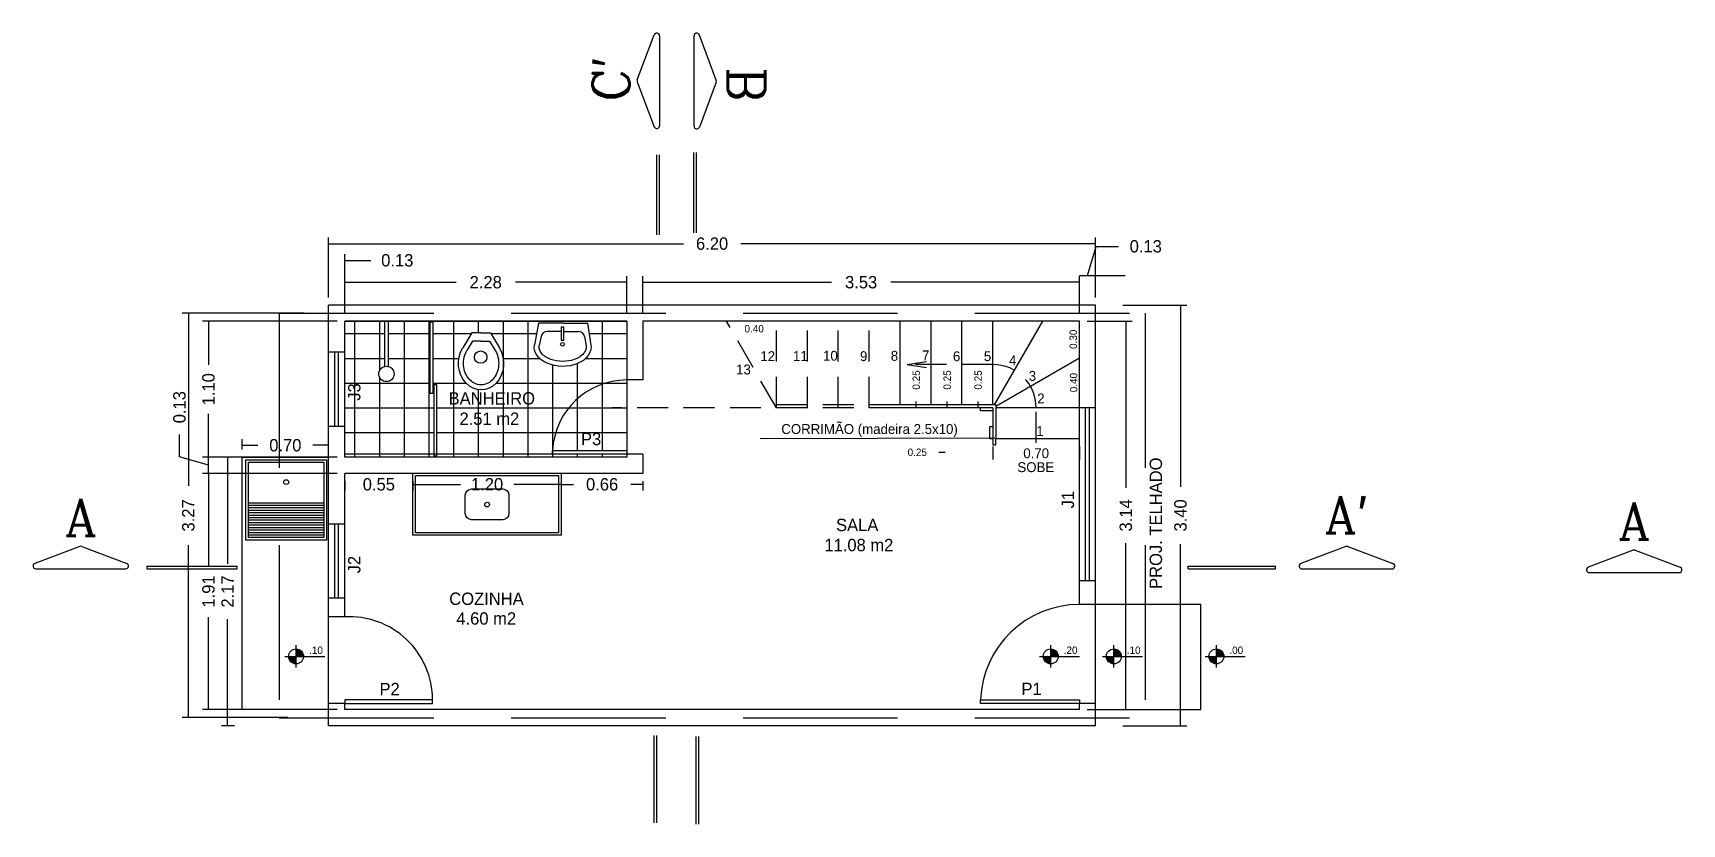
# Model space of a CAD drawing. Extents: x -74 to 202, y -59 to 73.
# Drawn here: x 3.75 to 17.08, y 11.32 to 17.71 of the extents above; entities that cross this region are included whole.
import ezdxf
from ezdxf.enums import TextEntityAlignment as Align

# ---------------------------------------------------------------- set-up
doc = ezdxf.new("R2010")
doc.units = 0
doc.linetypes.add('DASHED2', pattern=[0.375, 0.25, -0.125])
doc.layers.get('0').update_dxf_attribs({"linetype": 'CONTINUOUS'})
doc.layers.get('DEFPOINTS').update_dxf_attribs({"linetype": 'CONTINUOUS'})
for name, color, linetype in [('DIM', 244, 'CONTINUOUS'), ('EQUIPAMENTOS', 1, 'CONTINUOUS'), ('JANELA', 5, 'CONTINUOUS'), ('PAREDE', 7, 'CONTINUOUS'), ('PISO', 30, 'CONTINUOUS'), ('PORTA', 1, 'CONTINUOUS'), ('TELHADO', 20, 'CONTINUOUS'), ('TEXTO', 1, 'CONTINUOUS'), ('TEXTO2', 244, 'CONTINUOUS'), ('VISTAL', 30, 'CONTINUOUS'), ('VISTAP', 244, 'CONTINUOUS')]:
    doc.layers.add(name, color=color, linetype=linetype)
doc.styles.add('ROMANC', font='ROMANC.SHX', dxfattribs={"width": 0.8, "height": 0.04})
doc.dimstyles.get("Standard").update_dxf_attribs({"dimscale": 0, "dimtxt": 0.1, "dimasz": 0.12, "dimexe": 0.05, "dimexo": 0.0625, "dimgap": 0.09, "dimtad": 0, "dimzin": 0, "dimtxsty": 'STANDARD', "dimblk1": 'NONE', "dimblk2": 'NONE', "dimsah": 1, "dimcen": 0.09, "dimclrd": 244, "dimclre": 244, "dimclrt": 244, "dimazin": 3, "dimtfac": 1, "dimtdec": 4, "dimtofl": 0, "dimtmove": 0, "dimatfit": 3, "dimtolj": 1, "dimtzin": 0})

# ---------------------------------------------------------------- blocks, each defined once
blk = doc.blocks.new('*D0')
at = {"color": 244, "linetype": 'BYBLOCK'}
for p, q in [((6.141, 15.575), (6.141, 16.06)), ((6.141, 16.01), (9.009, 16.01)), ((12.341, 16.01), (9.473, 16.01)), ((12.341, 15.575), (12.341, 16.06))]:
    blk.add_line(p, q, dxfattribs=at)
at = {"layer": 'DEFPOINTS', "color": 0, "linetype": 'BYBLOCK'}
for p in [(12.341, 16.01), (6.141, 15.513), (12.341, 15.513)]:
    blk.add_point(p, dxfattribs=at)
at = {"color": 244, "linetype": 'BYBLOCK', "insert": (9.241, 16.01), "char_height": 0.1, "attachment_point": 5}
blk.add_mtext('\\A1;6.20', dxfattribs=at)
blk = doc.blocks.new('_NONE')
blk = doc.blocks.new('*D5')
at = {"color": 244, "linetype": 'BYBLOCK'}
for p, q in [((5.942, 15.448), (4.957, 15.448)), ((5.007, 15.448), (5.007, 14.053)), ((5.007, 12.178), (5.007, 13.573)), ((5.812, 12.178), (4.957, 12.178))]:
    blk.add_line(p, q, dxfattribs=at)
at = {"layer": 'DEFPOINTS', "color": 0, "linetype": 'BYBLOCK'}
for p in [(5.007, 15.448), (6.004, 15.448), (5.874, 12.178)]:
    blk.add_point(p, dxfattribs=at)
at = {"color": 244, "linetype": 'BYBLOCK', "insert": (5.007, 13.813), "char_height": 0.1, "attachment_point": 5, "rotation": 90}
blk.add_mtext('\\A1;3.27', dxfattribs=at)
blk = doc.blocks.new('*D1')
at = {"color": 244, "linetype": 'BYBLOCK'}
for p, q in [((6.141, 15.575), (6.141, 15.925)), ((6.141, 15.875), (6.141, 15.875)), ((6.271, 15.445), (6.271, 15.925)), ((6.271, 15.875), (6.481, 15.875))]:
    blk.add_line(p, q, dxfattribs=at)
at = {"layer": 'DEFPOINTS', "color": 0, "linetype": 'BYBLOCK'}
for p in [(6.271, 15.875), (6.141, 15.513), (6.271, 15.383)]:
    blk.add_point(p, dxfattribs=at)
at = {"color": 244, "linetype": 'BYBLOCK', "insert": (6.696, 15.875), "char_height": 0.1, "attachment_point": 5}
blk.add_mtext('\\A1;0.13', dxfattribs=at)
blk = doc.blocks.new('*D4')
at = {"color": 244, "linetype": 'BYBLOCK'}
for p, q in [((12.274, 15.383), (12.636, 15.383)), ((12.586, 15.383), (12.586, 14.036)), ((12.586, 12.243), (12.586, 13.59)), ((12.274, 12.243), (12.636, 12.243))]:
    blk.add_line(p, q, dxfattribs=at)
at = {"layer": 'DEFPOINTS', "color": 0, "linetype": 'BYBLOCK'}
for p in [(12.211, 15.383), (12.211, 12.243), (12.586, 12.243)]:
    blk.add_point(p, dxfattribs=at)
at = {"color": 244, "linetype": 'BYBLOCK', "insert": (12.586, 13.813), "char_height": 0.1, "attachment_point": 5, "rotation": 90}
blk.add_mtext('\\A1;3.14', dxfattribs=at)
blk = doc.blocks.new('*D3')
at = {"color": 244, "linetype": 'BYBLOCK'}
for p, q in [((12.562, 15.513), (13.078, 15.513)), ((13.028, 15.513), (13.028, 14.045)), ((13.028, 12.113), (13.028, 13.581)), ((12.562, 12.113), (13.078, 12.113))]:
    blk.add_line(p, q, dxfattribs=at)
at = {"layer": 'DEFPOINTS', "color": 0, "linetype": 'BYBLOCK'}
for p in [(12.5, 15.513), (12.5, 12.113), (13.028, 12.113)]:
    blk.add_point(p, dxfattribs=at)
at = {"color": 244, "linetype": 'BYBLOCK', "insert": (13.028, 13.813), "char_height": 0.1, "attachment_point": 5, "rotation": 90}
blk.add_mtext('\\A1;3.40', dxfattribs=at)
blk = doc.blocks.new('*D2')
at = {"color": 244, "linetype": 'BYBLOCK'}
for p, q in [((12.276, 15.753), (12.347, 15.988)), ((12.347, 15.988), (12.527, 15.988)), ((12.211, 15.753), (12.211, 15.753)), ((12.211, 15.753), (12.341, 15.753)), ((12.341, 15.575), (12.341, 15.803)), ((12.341, 15.753), (12.581, 15.753))]:
    blk.add_line(p, q, dxfattribs=at)
at = {"layer": 'DEFPOINTS', "color": 0, "linetype": 'BYBLOCK'}
for p in [(12.341, 15.753), (12.341, 15.513), (12.211, 15.383)]:
    blk.add_point(p, dxfattribs=at)
at = {"color": 244, "linetype": 'BYBLOCK', "insert": (12.617, 15.988), "char_height": 0.1, "attachment_point": 4}
blk.add_mtext('\\A1;0.13', dxfattribs=at)
blk = doc.blocks.new('*D42')
at = {"color": 244, "linetype": 'BYBLOCK'}
for p, q in [((6.271, 15.445), (6.271, 15.748)), ((8.551, 15.445), (8.551, 15.748)), ((6.271, 15.698), (7.171, 15.698)), ((8.551, 15.698), (7.651, 15.698))]:
    blk.add_line(p, q, dxfattribs=at)
at = {"layer": 'DEFPOINTS', "color": 0, "linetype": 'BYBLOCK'}
for p in [(8.551, 15.698), (6.271, 15.383), (8.551, 15.383)]:
    blk.add_point(p, dxfattribs=at)
at = {"color": 244, "linetype": 'BYBLOCK', "insert": (7.411, 15.698), "char_height": 0.1, "attachment_point": 5}
blk.add_mtext('\\A1;2.28', dxfattribs=at)
blk = doc.blocks.new('*D43')
at = {"color": 244, "linetype": 'BYBLOCK'}
for p, q in [((8.681, 15.445), (8.681, 15.748)), ((12.211, 15.445), (12.211, 15.748)), ((8.681, 15.698), (10.206, 15.698)), ((12.211, 15.698), (10.686, 15.698))]:
    blk.add_line(p, q, dxfattribs=at)
at = {"layer": 'DEFPOINTS', "color": 0, "linetype": 'BYBLOCK'}
for p in [(12.211, 15.698), (8.681, 15.383), (12.211, 15.383)]:
    blk.add_point(p, dxfattribs=at)
at = {"color": 244, "linetype": 'BYBLOCK', "insert": (10.446, 15.698), "char_height": 0.1, "attachment_point": 5}
blk.add_mtext('\\A1;3.53', dxfattribs=at)
blk = doc.blocks.new('*D71')
at = {"color": 244, "linetype": 'BYBLOCK'}
for p, q in [((5.441, 14.345), (5.441, 14.43)), ((6.141, 14.345), (6.141, 14.43)), ((5.441, 14.38), (5.568, 14.38)), ((6.141, 14.38), (6.014, 14.38))]:
    blk.add_line(p, q, dxfattribs=at)
at = {"layer": 'DEFPOINTS', "color": 0, "linetype": 'BYBLOCK'}
for p in [(5.441, 14.283), (6.141, 14.38), (6.141, 14.283)]:
    blk.add_point(p, dxfattribs=at)
at = {"color": 244, "linetype": 'BYBLOCK', "insert": (5.791, 14.38), "char_height": 0.1, "attachment_point": 5}
blk.add_mtext('\\A1;0.70', dxfattribs=at)
blk = doc.blocks.new('*D72')
at = {"color": 244, "linetype": 'BYBLOCK'}
for p, q in [((5.379, 14.283), (5.274, 14.283)), ((5.324, 14.283), (5.324, 13.421)), ((5.324, 12.113), (5.324, 12.975)), ((5.379, 12.113), (5.274, 12.113))]:
    blk.add_line(p, q, dxfattribs=at)
at = {"layer": 'DEFPOINTS', "color": 0, "linetype": 'BYBLOCK'}
for p in [(5.324, 14.283), (5.441, 14.283), (5.441, 12.113)]:
    blk.add_point(p, dxfattribs=at)
at = {"color": 244, "linetype": 'BYBLOCK', "insert": (5.324, 13.198), "char_height": 0.1, "attachment_point": 5, "rotation": 90}
blk.add_mtext('\\A1;2.17', dxfattribs=at)
blk = doc.blocks.new('*D100')
at = {"color": 244, "linetype": 'BYBLOCK'}
blk.add_line((11.142, 14.683), (11.142, 14.733), dxfattribs=at)
at = {"layer": 'DEFPOINTS', "color": 0, "linetype": 'BYBLOCK'}
for p in [(11.142, 14.683), (11.261, 14.683), (11.261, 14.433)]:
    blk.add_point(p, dxfattribs=at)
at = {"color": 244, "linetype": 'BYBLOCK', "insert": (11.142, 14.908), "char_height": 0.06, "attachment_point": 5, "rotation": 90}
blk.add_mtext('\\A1;0.25', dxfattribs=at)
blk = doc.blocks.new('*D101')
at = {"color": 244, "linetype": 'BYBLOCK'}
blk.add_line((11.125, 14.323), (11.075, 14.323), dxfattribs=at)
at = {"layer": 'DEFPOINTS', "color": 0, "linetype": 'BYBLOCK'}
for p in [(11.125, 14.442), (11.375, 14.442), (11.125, 14.323)]:
    blk.add_point(p, dxfattribs=at)
at = {"color": 244, "linetype": 'BYBLOCK', "insert": (10.9, 14.323), "char_height": 0.06, "attachment_point": 5}
blk.add_mtext('\\A1;0.25', dxfattribs=at)
blk = doc.blocks.new('*D102')
at = {"color": 244, "linetype": 'BYBLOCK'}
blk.add_line((10.892, 14.683), (10.892, 14.733), dxfattribs=at)
at = {"layer": 'DEFPOINTS', "color": 0, "linetype": 'BYBLOCK'}
for p in [(10.892, 14.683), (11.011, 14.683), (11.011, 14.433)]:
    blk.add_point(p, dxfattribs=at)
at = {"color": 244, "linetype": 'BYBLOCK', "insert": (10.892, 14.908), "char_height": 0.06, "attachment_point": 5, "rotation": 90}
blk.add_mtext('\\A1;0.25', dxfattribs=at)
blk = doc.blocks.new('*D161')
at = {"color": 244, "linetype": 'BYBLOCK'}
for p, q in [((6.271, 14.09), (6.271, 14.014)), ((6.271, 14.064), (6.271, 14.064)), ((6.822, 14.09), (6.822, 14.014)), ((6.822, 14.064), (7.062, 14.064))]:
    blk.add_line(p, q, dxfattribs=at)
at = {"layer": 'DEFPOINTS', "color": 0, "linetype": 'BYBLOCK'}
for p in [(6.271, 14.153), (6.822, 14.153), (6.822, 14.064)]:
    blk.add_point(p, dxfattribs=at)
at = {"color": 244, "linetype": 'BYBLOCK', "insert": (6.547, 14.064), "char_height": 0.1, "attachment_point": 5}
blk.add_mtext('\\A1;0.55', dxfattribs=at)
blk = doc.blocks.new('*D162')
at = {"color": 244, "linetype": 'BYBLOCK'}
for p, q in [((6.822, 14.064), (7.207, 14.064)), ((8.022, 14.064), (7.637, 14.064)), ((8.022, 14.09), (8.022, 14.014))]:
    blk.add_line(p, q, dxfattribs=at)
at = {"layer": 'DEFPOINTS', "color": 0, "linetype": 'BYBLOCK'}
for p in [(6.822, 14.153), (8.022, 14.153), (8.022, 14.064)]:
    blk.add_point(p, dxfattribs=at)
at = {"color": 244, "linetype": 'BYBLOCK', "insert": (7.422, 14.064), "char_height": 0.1, "attachment_point": 5}
blk.add_mtext('\\A1;1.20', dxfattribs=at)
blk = doc.blocks.new('*D163')
at = {"color": 244, "linetype": 'BYBLOCK'}
for p, q in [((8.022, 14.064), (8.12, 14.064)), ((8.681, 14.064), (8.583, 14.064)), ((8.681, 14.09), (8.681, 14.014))]:
    blk.add_line(p, q, dxfattribs=at)
at = {"layer": 'DEFPOINTS', "color": 0, "linetype": 'BYBLOCK'}
for p in [(8.022, 14.153), (8.681, 14.153), (8.681, 14.064)]:
    blk.add_point(p, dxfattribs=at)
at = {"color": 244, "linetype": 'BYBLOCK', "insert": (8.352, 14.064), "char_height": 0.1, "attachment_point": 5}
blk.add_mtext('\\A1;0.66', dxfattribs=at)
blk = doc.blocks.new('*D185')
at = {"color": 244, "linetype": 'BYBLOCK'}
for p, q in [((11.511, 14.37), (11.511, 14.265)), ((12.211, 14.37), (12.211, 14.265))]:
    blk.add_line(p, q, dxfattribs=at)
at = {"layer": 'DEFPOINTS', "color": 0, "linetype": 'BYBLOCK'}
for p in [(11.511, 14.433), (12.211, 14.433), (12.211, 14.315)]:
    blk.add_point(p, dxfattribs=at)
at = {"color": 244, "linetype": 'BYBLOCK', "insert": (11.861, 14.315), "char_height": 0.08, "attachment_point": 5}
blk.add_mtext('\\A1;0.70', dxfattribs=at)
blk = doc.blocks.new('*D186')
at = {"color": 244, "linetype": 'BYBLOCK'}
blk.add_line((11.392, 14.683), (11.392, 14.733), dxfattribs=at)
at = {"layer": 'DEFPOINTS', "color": 0, "linetype": 'BYBLOCK'}
for p in [(11.392, 14.683), (11.511, 14.683), (11.511, 14.433)]:
    blk.add_point(p, dxfattribs=at)
at = {"color": 244, "linetype": 'BYBLOCK', "insert": (11.392, 14.908), "char_height": 0.06, "attachment_point": 5, "rotation": 90}
blk.add_mtext('\\A1;0.25', dxfattribs=at)
blk = doc.blocks.new('*X189')
at = {"color": 0, "linetype": 'CONTINUOUS'}
for p, q in [((7.713, 11.125), (7.72, 11.132)), ((7.713, 11.127), (7.718, 11.132)), ((7.713, 11.128), (7.716, 11.132)), ((7.713, 11.13), (7.715, 11.132)), ((7.714, 11.119), (7.727, 11.132)), ((7.714, 11.121), (7.725, 11.132)), ((7.714, 11.122), (7.723, 11.132)), ((7.714, 11.124), (7.722, 11.132)), ((7.715, 11.115), (7.732, 11.132)), ((7.715, 11.116), (7.73, 11.132)), ((7.715, 11.118), (7.729, 11.132)), ((7.716, 11.112), (7.736, 11.132)), ((7.716, 11.114), (7.734, 11.132)), ((7.717, 11.11), (7.739, 11.132)), ((7.717, 11.111), (7.738, 11.132)), ((7.718, 11.107), (7.743, 11.132)), ((7.718, 11.108), (7.741, 11.132)), ((7.719, 11.105), (7.746, 11.132)), ((7.719, 11.106), (7.745, 11.132)), ((7.72, 11.104), (7.748, 11.132)), ((7.721, 11.101), (7.752, 11.132)), ((7.721, 11.102), (7.75, 11.132)), ((7.722, 11.1), (7.753, 11.132)), ((7.723, 11.098), (7.757, 11.132)), ((7.723, 11.099), (7.755, 11.132)), ((7.724, 11.097), (7.759, 11.132)), ((7.725, 11.096), (7.761, 11.132)), ((7.726, 11.094), (7.764, 11.132)), ((7.726, 11.095), (7.762, 11.132)), ((7.727, 11.093), (7.766, 11.132)), ((7.728, 11.092), (7.768, 11.132)), ((7.729, 11.091), (7.769, 11.132)), ((7.73, 11.09), (7.771, 11.132)), ((7.731, 11.089), (7.773, 11.132)), ((7.731, 11.088), (7.773, 11.13)), ((7.732, 11.088), (7.773, 11.128)), ((7.733, 11.087), (7.773, 11.127)), ((7.734, 11.086), (7.773, 11.125)), ((7.735, 11.085), (7.773, 11.123)), ((7.736, 11.084), (7.773, 11.121)), ((7.737, 11.084), (7.773, 11.12)), ((7.738, 11.083), (7.773, 11.118)), ((7.739, 11.082), (7.773, 11.116)), ((7.74, 11.081), (7.773, 11.114)), ((7.741, 11.081), (7.773, 11.113)), ((7.742, 11.08), (7.773, 11.111)), ((7.744, 11.079), (7.773, 11.109)), ((7.745, 11.079), (7.773, 11.107)), ((7.746, 11.078), (7.773, 11.106)), ((7.747, 11.077), (7.773, 11.104)), ((7.748, 11.077), (7.773, 11.102)), ((7.749, 11.076), (7.773, 11.1)), ((7.751, 11.076), (7.773, 11.098)), ((7.752, 11.075), (7.773, 11.097)), ((7.753, 11.075), (7.773, 11.095)), ((7.755, 11.074), (7.773, 11.093)), ((7.756, 11.074), (7.773, 11.091)), ((7.757, 11.074), (7.773, 11.09)), ((7.759, 11.073), (7.773, 11.088)), ((7.76, 11.073), (7.773, 11.086)), ((7.762, 11.073), (7.773, 11.084)), ((7.763, 11.072), (7.773, 11.083)), ((7.765, 11.072), (7.773, 11.081)), ((7.766, 11.072), (7.773, 11.079)), ((7.768, 11.072), (7.773, 11.077)), ((7.769, 11.072), (7.773, 11.075)), ((7.771, 11.072), (7.773, 11.074)), ((7.773, 11.185), (7.78, 11.192)), ((7.773, 11.187), (7.778, 11.192)), ((7.773, 11.189), (7.776, 11.192)), ((7.773, 11.19), (7.775, 11.192)), ((7.773, 11.178), (7.786, 11.191)), ((7.773, 11.18), (7.784, 11.191)), ((7.773, 11.182), (7.783, 11.191)), ((7.773, 11.183), (7.781, 11.191)), ((7.773, 11.174), (7.789, 11.19)), ((7.773, 11.176), (7.787, 11.19)), ((7.773, 11.169), (7.793, 11.189)), ((7.773, 11.171), (7.791, 11.189)), ((7.773, 11.173), (7.79, 11.189)), ((7.773, 11.166), (7.795, 11.188)), ((7.773, 11.167), (7.794, 11.188)), ((7.773, 11.162), (7.798, 11.187)), ((7.773, 11.164), (7.797, 11.187)), ((7.773, 11.16), (7.799, 11.186)), ((7.773, 11.157), (7.801, 11.185)), ((7.773, 11.159), (7.8, 11.185)), ((7.773, 11.153), (7.804, 11.184)), ((7.773, 11.155), (7.803, 11.184)), ((7.773, 11.151), (7.805, 11.183)), ((7.773, 11.148), (7.807, 11.182)), ((7.773, 11.15), (7.806, 11.182)), ((7.773, 11.146), (7.808, 11.181)), ((7.773, 11.144), (7.809, 11.18)), ((7.773, 11.141), (7.811, 11.179)), ((7.773, 11.143), (7.81, 11.179)), ((7.773, 11.139), (7.812, 11.178)), ((7.773, 11.137), (7.813, 11.177)), ((7.773, 11.136), (7.814, 11.176)), ((7.773, 11.134), (7.815, 11.175)), ((7.773, 11.132), (7.816, 11.174)), ((7.773, 11.071), (7.773, 11.072)), ((7.775, 11.132), (7.817, 11.174)), ((7.776, 11.132), (7.817, 11.173)), ((7.778, 11.132), (7.818, 11.172)), ((7.78, 11.132), (7.819, 11.171)), ((7.782, 11.132), (7.82, 11.17)), ((7.784, 11.132), (7.821, 11.169)), ((7.785, 11.132), (7.821, 11.168)), ((7.787, 11.132), (7.822, 11.167)), ((7.789, 11.132), (7.823, 11.166)), ((7.791, 11.132), (7.824, 11.165)), ((7.792, 11.132), (7.824, 11.164)), ((7.794, 11.132), (7.825, 11.163)), ((7.796, 11.132), (7.826, 11.161)), ((7.798, 11.132), (7.826, 11.16)), ((7.799, 11.132), (7.827, 11.159)), ((7.801, 11.132), (7.827, 11.158)), ((7.803, 11.132), (7.828, 11.157)), ((7.805, 11.132), (7.829, 11.155)), ((7.806, 11.132), (7.829, 11.154)), ((7.808, 11.132), (7.83, 11.153)), ((7.81, 11.132), (7.83, 11.152)), ((7.812, 11.132), (7.83, 11.15)), ((7.814, 11.132), (7.831, 11.149)), ((7.815, 11.132), (7.831, 11.148)), ((7.817, 11.132), (7.832, 11.146)), ((7.819, 11.132), (7.832, 11.145)), ((7.821, 11.132), (7.832, 11.143)), ((7.822, 11.132), (7.833, 11.142)), ((7.824, 11.132), (7.833, 11.14)), ((7.826, 11.132), (7.833, 11.139)), ((7.828, 11.132), (7.833, 11.137)), ((7.829, 11.132), (7.833, 11.136)), ((7.831, 11.132), (7.833, 11.134)), ((7.833, 11.132), (7.833, 11.132))]:
    blk.add_line(p, q, dxfattribs=at)
blk = doc.blocks.new('*D193')
at = {"layer": 'DEFPOINTS', "color": 0, "linetype": 'BYBLOCK'}
for p in [(12.173, 15.381), (12.213, 15.381), (12.213, 15.085)]:
    blk.add_point(p, dxfattribs=at)
at = {"color": 244, "linetype": 'BYBLOCK', "insert": (12.161, 15.237), "char_height": 0.06, "attachment_point": 5, "rotation": 90}
blk.add_mtext('\\A1;0.30', dxfattribs=at)
blk = doc.blocks.new('*D191')
at = {"layer": 'DEFPOINTS', "color": 0, "linetype": 'BYBLOCK'}
for p in [(9.379, 15.107), (9.783, 15.107), (9.783, 15.107)]:
    blk.add_point(p, dxfattribs=at)
at = {"color": 244, "linetype": 'BYBLOCK', "insert": (9.581, 15.322), "char_height": 0.06, "attachment_point": 5}
blk.add_mtext('\\A1;0.40', dxfattribs=at)
blk = doc.blocks.new('*D192')
at = {"layer": 'DEFPOINTS', "color": 0, "linetype": 'BYBLOCK'}
for p in [(12.164, 15.089), (12.209, 15.089), (12.209, 14.685)]:
    blk.add_point(p, dxfattribs=at)
at = {"color": 244, "linetype": 'BYBLOCK', "insert": (12.164, 14.887), "char_height": 0.06, "attachment_point": 5, "rotation": 90}
blk.add_mtext('\\A1;0.40', dxfattribs=at)
blk = doc.blocks.new('*D194')
at = {"color": 244, "linetype": 'BYBLOCK'}
for p, q in [((6.209, 14.153), (5.12, 14.153)), ((5.17, 14.153), (5.17, 13.405)), ((5.17, 12.243), (5.17, 12.991)), ((6.209, 12.243), (5.12, 12.243))]:
    blk.add_line(p, q, dxfattribs=at)
at = {"layer": 'DEFPOINTS', "color": 0, "linetype": 'BYBLOCK'}
for p in [(5.17, 14.153), (6.271, 14.153), (6.271, 12.243)]:
    blk.add_point(p, dxfattribs=at)
at = {"color": 244, "linetype": 'BYBLOCK', "insert": (5.17, 13.198), "char_height": 0.1, "attachment_point": 5, "rotation": 90}
blk.add_mtext('\\A1;1.91', dxfattribs=at)
blk = doc.blocks.new('*D195')
at = {"color": 244, "linetype": 'BYBLOCK'}
for p, q in [((4.935, 14.288), (4.935, 14.468)), ((5.17, 14.283), (5.17, 14.523)), ((5.17, 14.218), (4.935, 14.288)), ((6.209, 14.283), (5.12, 14.283)), ((5.17, 14.153), (5.17, 14.283)), ((5.17, 14.153), (5.17, 14.153))]:
    blk.add_line(p, q, dxfattribs=at)
at = {"layer": 'DEFPOINTS', "color": 0, "linetype": 'BYBLOCK'}
for p in [(5.17, 14.283), (6.271, 14.283), (6.271, 14.153)]:
    blk.add_point(p, dxfattribs=at)
at = {"color": 244, "linetype": 'BYBLOCK', "insert": (4.935, 14.558), "char_height": 0.1, "attachment_point": 4, "rotation": 90}
blk.add_mtext('\\A1;0.13', dxfattribs=at)
blk = doc.blocks.new('*D196')
at = {"color": 244, "linetype": 'BYBLOCK'}
for p, q in [((6.209, 15.383), (5.12, 15.383)), ((5.17, 15.383), (5.17, 15.031)), ((5.17, 14.283), (5.17, 14.635))]:
    blk.add_line(p, q, dxfattribs=at)
at = {"layer": 'DEFPOINTS', "color": 0, "linetype": 'BYBLOCK'}
for p in [(5.17, 15.383), (6.271, 15.383), (6.271, 14.283)]:
    blk.add_point(p, dxfattribs=at)
at = {"color": 244, "linetype": 'BYBLOCK', "insert": (5.17, 14.833), "char_height": 0.1, "attachment_point": 5, "rotation": 90}
blk.add_mtext('\\A1;1.10', dxfattribs=at)

msp = doc.modelspace()

# ---------------------------------------------------------------- linework, layer by layer
at = {"layer": 'DIM', "linetype": 'CONTINUOUS'}
msp.add_line((6.27103, 15.38286), (8.55103, 15.38286), dxfattribs=at)
at = {"layer": 'EQUIPAMENTOS', "linetype": 'CONTINUOUS'}
for p, q in [((6.59287, 15.38197), (6.59287, 15.01425)), ((6.62287, 15.38197), (6.62287, 15.01425)), ((5.49277, 14.24339), (6.10277, 14.24339)), ((5.49277, 13.63339), (5.49277, 14.24339)), ((6.10277, 14.24339), (6.10277, 13.63339)), ((6.10277, 13.91339), (5.49277, 13.91339)), ((6.10277, 13.89339), (5.49277, 13.89339)), ((6.10277, 13.87339), (5.49277, 13.87339)), ((6.10277, 13.85339), (5.49277, 13.85339)), ((6.10277, 13.83339), (5.49277, 13.83339)), ((6.10277, 13.81339), (5.49277, 13.81339)), ((6.10277, 13.79339), (5.49277, 13.79339)), ((6.10277, 13.77339), (5.49277, 13.77339)), ((6.10277, 13.75339), (5.49277, 13.75339)), ((6.10277, 13.73339), (5.49277, 13.73339)), ((6.10277, 13.71339), (5.49277, 13.71339)), ((6.10277, 13.69339), (5.49277, 13.69339)), ((6.10277, 13.67339), (5.49277, 13.67339)), ((6.10277, 13.65339), (5.49277, 13.65339)), ((6.10277, 13.63339), (5.49277, 13.63339))]:
    msp.add_line(p, q, dxfattribs=at)
at = {"layer": 'EQUIPAMENTOS', "color": 1, "linetype": 'CONTINUOUS'}
for p, q in [((7.83847, 15.36815), (7.80477, 15.19311)), ((8.03597, 15.36815), (7.83847, 15.36815)), ((8.03597, 15.36815), (8.23347, 15.36815)), ((8.23347, 15.36815), (8.26157, 15.1895)), ((7.85841, 15.26015), (7.84404, 15.18555)), ((8.02029, 15.3007), (7.90751, 15.3007)), ((8.04123, 15.3007), (8.16084, 15.3007)), ((8.21023, 15.25847), (8.22206, 15.18329)), ((6.82228, 13.65286), (6.82228, 14.15286)), ((6.84228, 13.67286), (6.84228, 14.13286)), ((8.00228, 14.13286), (6.84228, 14.13286)), ((8.00228, 13.67286), (8.00228, 14.13286)), ((8.02228, 13.65286), (8.02228, 14.15286)), ((8.02228, 13.65286), (6.82228, 13.65286)), ((8.00228, 13.67286), (6.84228, 13.67286))]:
    msp.add_line(p, q, dxfattribs=at)
at = {"layer": 'EQUIPAMENTOS', "color": 1, "linetype": 'CONTINUOUS', "ltscale": 0.3}
for p, q in [((7.29758, 15.28805), (7.22489, 15.16771)), ((7.30471, 15.22249), (7.25913, 15.14703)), ((7.37358, 15.28805), (7.29758, 15.28805)), ((7.37188, 15.22249), (7.30471, 15.22249)), ((7.37188, 15.22249), (7.44245, 15.22249)), ((7.37358, 15.28805), (7.44958, 15.28805)), ((7.44245, 15.22249), (7.48804, 15.14703)), ((7.44958, 15.28805), (7.52228, 15.16771))]:
    msp.add_line(p, q, dxfattribs=at)
at = {"layer": 'EQUIPAMENTOS', "color": 5, "linetype": 'CONTINUOUS'}
for p, q in [((11.53603, 14.70786), (10.76103, 14.70786)), ((11.51103, 14.68286), (10.76103, 14.68286)), ((11.41103, 14.65786), (11.41103, 14.68286)), ((11.51103, 14.68286), (11.51103, 14.43286)), ((11.53603, 14.70786), (11.53603, 14.43286)), ((11.51103, 14.65786), (11.41103, 14.65786)), ((11.48603, 14.43286), (11.48603, 14.53286)), ((11.48603, 14.53286), (11.51103, 14.53286)), ((11.51103, 14.43286), (11.48603, 14.43286)), ((11.51103, 14.43286), (11.51103, 14.38286)), ((11.53603, 14.38286), (11.53603, 14.43286)), ((11.51103, 14.38286), (11.53603, 14.38286))]:
    msp.add_line(p, q, dxfattribs=at)
at = {"layer": 'EQUIPAMENTOS', "linetype": 'CONTINUOUS'}
for points in [[(6.96016, 15.3747), (6.96016, 14.8027), (6.98516, 14.8027), (6.98516, 15.3747)], [(8.02029, 15.33403), (8.02029, 15.23075), (8.04123, 15.23075), (8.04123, 15.33403)], [(6.99093, 14.86767), (6.99093, 14.29567), (7.01593, 14.29567), (7.01593, 14.86767)], [(5.47277, 13.61339), (5.47277, 14.26339), (6.12277, 14.26339), (6.12277, 13.61339)]]:
    msp.add_lwpolyline(points, close=True, dxfattribs=at)
at = {"layer": 'EQUIPAMENTOS', "color": 1, "linetype": 'CONTINUOUS'}
msp.add_lwpolyline([(7.5486, 13.77825), (7.29597, 13.77825, -0.41421356), (7.24597, 13.82825), (7.24597, 13.97747, -0.41421356), (7.29597, 14.02747), (7.5486, 14.02747, -0.41421356), (7.5986, 13.97747), (7.5986, 13.82825, -0.41421356)], format="xyb", close=True, dxfattribs=at)
at = {"layer": 'EQUIPAMENTOS', "linetype": 'CONTINUOUS'}
for centre, radius in [((8.03076, 15.19677), 0.01491), ((7.37022, 15.09286), 0.05), ((6.60808, 14.95662), 0.06192), ((5.79777, 14.08212), 0.01926), ((7.42242, 13.90106), 0.01926)]:
    msp.add_circle(centre, radius, dxfattribs=at)
at = {"layer": 'EQUIPAMENTOS', "color": 1, "linetype": 'CONTINUOUS'}
for centre, start, end in [((7.90751, 15.2507), 90, 169.099726), ((8.16084, 15.2507), 8.938415, 90)]:
    msp.add_arc(centre, 0.05, start, end, dxfattribs=at)
at = {"layer": 'EQUIPAMENTOS', "color": 1, "linetype": 'CONTINUOUS', "ltscale": 0.3, "extrusion": (0, 0, -1)}
msp.add_ellipse((7.37358, 15.04305), major_axis=(0, -0.215), ratio=0.84883721, start_param=-2.18928075, end_param=2.18928075, dxfattribs=at)
at = {"layer": 'EQUIPAMENTOS', "color": 1, "linetype": 'CONTINUOUS', "extrusion": (0, 0, -1)}
msp.add_ellipse((8.03285, 15.17316), major_axis=(-0.23, 0), ratio=0.67391304, start_param=3.03599201, end_param=6.41224252, dxfattribs=at)
at = {"layer": 'EQUIPAMENTOS', "linetype": 'CONTINUOUS'}
for points, knots in [([(7.48804, 15.14703), (7.49728, 15.13173), (7.50514, 15.11337), (7.51509, 15.07263), (7.51711, 15.05024), (7.51401, 15.00606), (7.50889, 14.98435), (7.49334, 14.9461), (7.48296, 14.92954), (7.46031, 14.90312), (7.44498, 14.89009), (7.4109, 14.8727), (7.39229, 14.86805), (7.35488, 14.86805), (7.33627, 14.8727), (7.30219, 14.89009), (7.28685, 14.90312), (7.2642, 14.92954), (7.25383, 14.9461), (7.23827, 14.98435), (7.23315, 15.00606), (7.23006, 15.05024), (7.23208, 15.07263), (7.24202, 15.11337), (7.24989, 15.13173), (7.25913, 15.14703)], [-2.18928075, -2.18928075, -2.18928075, -2.18928075, -1.82440063, -1.82440063, -1.4595205, -1.4595205, -1.09464038, -1.09464038, -0.72976025, -0.72976025, -0.36488013, -0.36488013, 0, 0, 0.36488013, 0.36488013, 0.72976025, 0.72976025, 1.09464038, 1.09464038, 1.4595205, 1.4595205, 1.82440063, 1.82440063, 2.18928075, 2.18928075, 2.18928075, 2.18928075]), ([(8.22206, 15.18329), (8.22353, 15.17393), (8.22306, 15.16437), (8.21708, 15.14413), (8.21148, 15.13348), (8.19403, 15.11249), (8.18209, 15.10223), (8.15422, 15.08478), (8.13823, 15.0777), (8.09747, 15.06364), (8.06438, 15.05798), (7.99784, 15.05836), (7.9649, 15.0644), (7.92454, 15.07894), (7.90889, 15.08613), (7.88155, 15.10384), (7.86982, 15.11429), (7.85299, 15.13547), (7.84772, 15.14616), (7.84239, 15.16649), (7.84222, 15.1761), (7.84404, 15.18555)], [3.03599201, 3.03599201, 3.03599201, 3.03599201, 3.31734622, 3.31734622, 3.59870043, 3.59870043, 3.88005464, 3.88005464, 4.16140885, 4.16140885, 4.72411727, 4.72411727, 5.28682568, 5.28682568, 5.56817989, 5.56817989, 5.8495341, 5.8495341, 6.13088831, 6.13088831, 6.41224252, 6.41224252, 6.41224252, 6.41224252])]:
    msp.add_open_spline(points, degree=3, knots=knots, dxfattribs=at)
at = {"layer": 'JANELA', "color": 5, "linetype": 'CONTINUOUS'}
for p, q in [((6.14103, 14.53286), (6.14103, 15.13286)), ((6.19103, 14.53286), (6.19103, 15.13286)), ((6.22103, 14.53286), (6.22103, 15.13286)), ((6.27103, 14.53286), (6.27103, 15.13286)), ((12.21103, 13.28286), (12.21103, 14.68286)), ((12.26103, 13.28286), (12.26103, 14.68286)), ((12.29103, 13.28286), (12.29103, 14.68286)), ((12.34103, 13.28286), (12.34103, 14.68286)), ((6.14103, 13.14286), (6.14103, 13.74286)), ((6.19103, 13.14286), (6.19103, 13.74286)), ((6.22103, 13.14286), (6.22103, 13.74286)), ((6.27103, 13.14286), (6.27103, 13.74286))]:
    msp.add_line(p, q, dxfattribs=at)
at = {"layer": 'JANELA', "color": 244, "linetype": 'CONTINUOUS'}
msp.add_line((6.14103, 12.29286), (6.14103, 12.99286), dxfattribs=at)
at = {"layer": 'PAREDE', "color": 7}
for p, q in [((12.34103, 15.51286), (6.14103, 15.51286)), ((6.14103, 15.13286), (6.14103, 15.51286)), ((12.34103, 14.68286), (12.34103, 15.51286)), ((8.55103, 15.38286), (6.27103, 15.38286)), ((6.27103, 15.13286), (6.27103, 15.38286)), ((8.55103, 15.38286), (8.55103, 14.90786)), ((12.21103, 15.38286), (8.68103, 15.38286)), ((8.68103, 15.38286), (8.68103, 14.90786)), ((12.21103, 14.68286), (12.21103, 15.38286)), ((6.27103, 15.13286), (6.14103, 15.13286)), ((8.68103, 14.90786), (8.55103, 14.90786)), ((6.14103, 13.74286), (6.14103, 14.53286)), ((6.27103, 14.53286), (6.14103, 14.53286)), ((6.27103, 14.28286), (6.27103, 14.53286)), ((8.55103, 14.28286), (6.27103, 14.28286)), ((8.55103, 14.30786), (8.55103, 14.28286)), ((8.68103, 14.30786), (8.55103, 14.30786)), ((8.68103, 14.30786), (8.68103, 14.15286)), ((8.68103, 14.15286), (6.27103, 14.15286)), ((6.27103, 13.74286), (6.14103, 13.74286)), ((12.34103, 13.28286), (12.21103, 13.28286)), ((12.21103, 13.09286), (12.21103, 13.28286)), ((12.34103, 13.09286), (12.34103, 13.28286)), ((6.27103, 13.14286), (6.14103, 13.14286)), ((6.14103, 12.99286), (6.14103, 13.14286)), ((6.27103, 12.99286), (6.27103, 13.14286)), ((12.34103, 13.09286), (12.21103, 13.09286)), ((6.27103, 12.99286), (6.14103, 12.99286)), ((6.27103, 12.29286), (6.14103, 12.29286)), ((6.14103, 12.11286), (6.14103, 12.29286)), ((6.27103, 12.24286), (6.27103, 12.29286)), ((12.34103, 12.29286), (12.21103, 12.29286)), ((12.21103, 12.24286), (12.21103, 12.29286)), ((12.34103, 12.11286), (12.34103, 12.29286)), ((12.21103, 12.24286), (6.27103, 12.24286)), ((12.34103, 12.11286), (6.14103, 12.11286))]:
    msp.add_line(p, q, dxfattribs=at)
at = {"layer": 'PAREDE', "color": 7, "linetype": 'CONTINUOUS'}
msp.add_line((6.27103, 13.74286), (6.27103, 14.15286), dxfattribs=at)
at = {"layer": 'PISO', "linetype": 'CONTINUOUS'}
for p, q in [((6.35103, 15.38286), (6.35103, 14.28286)), ((6.55103, 15.38286), (6.55103, 14.98069)), ((6.75103, 15.38286), (6.75103, 14.28286)), ((6.95103, 15.38286), (6.95103, 14.28286)), ((7.15103, 15.38286), (7.15103, 14.28286)), ((7.35103, 15.38286), (7.35103, 15.28805)), ((7.55103, 15.38286), (7.55103, 14.28286)), ((7.75103, 15.38286), (7.75103, 14.28286)), ((8.35103, 15.38286), (8.35103, 14.33786)), ((6.27103, 15.28286), (6.59287, 15.28286)), ((6.62287, 15.28286), (6.96016, 15.28286)), ((6.98516, 15.28286), (7.29445, 15.28286)), ((7.45272, 15.28286), (7.82205, 15.28286)), ((8.24689, 15.28286), (8.55103, 15.28286)), ((6.27103, 15.08286), (6.59287, 15.08286)), ((6.62287, 15.08286), (6.96016, 15.08286)), ((6.98516, 15.08286), (7.19424, 15.08286)), ((7.55293, 15.08286), (7.84592, 15.08286)), ((8.21979, 15.08286), (8.55103, 15.08286)), ((6.55103, 14.93255), (6.55103, 14.28286)), ((7.95103, 15.0283), (7.95103, 14.28286)), ((8.15103, 15.04019), (8.15103, 14.33786)), ((6.27103, 14.88286), (6.96016, 14.88286)), ((6.98516, 14.88286), (7.25186, 14.88286)), ((7.35103, 14.8297), (7.35103, 14.28286)), ((7.49531, 14.88286), (8.55103, 14.88286)), ((8.55103, 14.90786), (8.55103, 14.28286)), ((6.27103, 14.68286), (6.99093, 14.68286)), ((7.01593, 14.68286), (8.55103, 14.68286)), ((6.27103, 14.48286), (6.99093, 14.48286)), ((7.01593, 14.48286), (8.55103, 14.48286)), ((8.15103, 14.30786), (8.15103, 14.28286)), ((8.35103, 14.30786), (8.35103, 14.28286))]:
    msp.add_line(p, q, dxfattribs=at)
at = {"layer": 'PISO', "color": 1}
for p, q in [((10.76103, 14.70786), (10.76103, 15.38286)), ((11.01103, 14.70786), (11.01103, 15.38286)), ((11.26103, 14.70786), (11.26103, 15.38286)), ((11.51103, 14.70786), (11.51103, 15.38286)), ((11.52546, 14.70786), (11.91517, 15.38286)), ((11.53603, 14.6973), (12.21103, 15.08701)), ((12.21103, 14.68286), (11.53603, 14.68286)), ((12.34103, 14.68286), (12.21103, 14.68286)), ((12.21103, 14.43286), (11.53603, 14.43286))]:
    msp.add_line(p, q, dxfattribs=at)
at = {"layer": 'PISO', "color": 30, "linetype": 'CONTINUOUS'}
msp.add_line((8.55103, 14.30786), (6.27103, 14.30786), dxfattribs=at)
at = {"layer": 'PORTA', "color": 1, "linetype": 'CONTINUOUS'}
for points in [[(8.55103, 14.30786), (7.95103, 14.30786), (7.95103, 14.33786), (8.55103, 14.33786)], [(6.27103, 12.29286), (6.98103, 12.29286), (6.98103, 12.32286), (6.27103, 12.32286)], [(12.21103, 12.29286), (11.41103, 12.29286), (11.41103, 12.32286), (12.21103, 12.32286)]]:
    msp.add_lwpolyline(points, close=True, dxfattribs=at)
msp.add_arc((8.55103, 14.30707), 0.60079, 90, 177.062399, dxfattribs=at)
at = {"layer": 'PORTA', "color": 244, "linetype": 'CONTINUOUS'}
for centre, radius, start, end in [((12.21103, 12.29228), 0.80058, 90, 177.810619), ((6.3099, 12.32286), 0.67113, 360, 93.320565)]:
    msp.add_arc(centre, radius, start, end, dxfattribs=at)
at = {"layer": 'TELHADO', "color": 30, "linetype": 'DASHED2', "ltscale": 5}
for p, q in [((5.74103, 15.44786), (5.74103, 12.17786)), ((12.74103, 15.44786), (12.74103, 12.17786))]:
    msp.add_line(p, q, dxfattribs=at)
at = {"layer": 'TEXTO', "color": 3, "linetype": 'CONTINUOUS'}
for p, q in [((8.63625, 17.33482), (8.77305, 17.69876)), ((8.81661, 17.69084), (8.81661, 16.96297)), ((9.09494, 16.96082), (9.09494, 17.68868)), ((9.2753, 17.33267), (9.1385, 17.6966)), ((8.63625, 17.31899), (8.77305, 16.95505)), ((9.2753, 17.31683), (9.1385, 16.9529)), ((4.12936, 13.56222), (3.76542, 13.42541)), ((4.14519, 13.56222), (4.50913, 13.42541)), ((14.36531, 13.56135), (14.00138, 13.42454)), ((14.38115, 13.56135), (14.74508, 13.42454)), ((16.688, 13.53146), (16.32407, 13.39466)), ((16.70383, 13.53146), (17.06777, 13.39466)), ((3.77334, 13.38185), (4.50121, 13.38185)), ((14.0093, 13.38098), (14.73716, 13.38098)), ((16.33198, 13.3511), (17.05985, 13.3511))]:
    msp.add_line(p, q, dxfattribs=at)
at = {"layer": 'TEXTO', "color": 3}
for p, q in [((8.7942, 16.08034), (8.7942, 16.72856)), ((8.81603, 16.08034), (8.81603, 16.72856)), ((9.09022, 16.74663), (9.09022, 16.0984)), ((9.11205, 16.74663), (9.11205, 16.0984)), ((4.67209, 13.4039), (5.40284, 13.4039)), ((4.67209, 13.4039), (4.67209, 13.38206)), ((4.67209, 13.38206), (5.40284, 13.38206)), ((5.40284, 13.38206), (5.40284, 13.4039)), ((13.08943, 13.38206), (13.08943, 13.4039)), ((13.08943, 13.4039), (13.79662, 13.4039)), ((13.08943, 13.38206), (13.79662, 13.38206)), ((13.79662, 13.38206), (13.79662, 13.4039)), ((8.77144, 11.32669), (8.77144, 12.0347)), ((8.79328, 11.32669), (8.79328, 12.0347)), ((9.1096, 12.02613), (9.1096, 11.31812)), ((9.13144, 12.02613), (9.13144, 11.31812))]:
    msp.add_line(p, q, dxfattribs=at)
at = {"layer": 'TEXTO', "color": 3, "linetype": 'CONTINUOUS'}
for centre, start, end in [((8.79411, 17.69084), 0, 159.398624), ((9.11744, 17.68868), 20.601376, 180), ((8.65731, 17.3269), 159.398624, 200.601376), ((8.65731, 17.3269), 159.398624, 200.601376), ((9.25424, 17.32475), 339.398624, 20.601376), ((9.25424, 17.32475), 339.398624, 20.601376), ((8.79411, 16.96297), 200.601376, 0), ((9.11744, 16.96082), 180, 339.398624), ((4.13727, 13.54116), 69.398624, 110.601376), ((4.13727, 13.54116), 69.398624, 110.601376), ((14.37323, 13.54029), 69.398624, 110.601376), ((14.37323, 13.54029), 69.398624, 110.601376), ((16.69592, 13.5104), 69.398624, 110.601376), ((16.69592, 13.5104), 69.398624, 110.601376), ((3.77334, 13.40435), 110.601376, 270), ((4.50121, 13.40435), 270, 69.398624), ((14.0093, 13.40348), 110.601376, 270), ((14.73716, 13.40348), 270, 69.398624), ((16.33198, 13.3736), 110.601376, 270), ((17.05985, 13.3736), 270, 69.398624)]:
    msp.add_arc(centre, 0.0225, start, end, dxfattribs=at)
at = {"layer": 'TEXTO2', "color": 244, "linetype": 'CONTINUOUS'}
msp.add_line((9.63024, 14.43528), (11.52678, 14.44039), dxfattribs=at)
at = {"layer": 'TEXTO2', "linetype": 'CONTINUOUS'}
for p, q in [((5.7875, 12.67323), (6.10946, 12.67323)), ((5.87831, 12.58241), (5.87831, 12.76404)), ((11.88823, 12.67323), (12.21019, 12.67323)), ((11.97904, 12.58241), (11.97904, 12.76404)), ((12.39815, 12.67323), (12.72011, 12.67323)), ((12.48896, 12.58241), (12.48896, 12.76404)), ((13.22754, 12.67323), (13.5495, 12.67323)), ((13.31835, 12.58241), (13.31835, 12.76404))]:
    msp.add_line(p, q, dxfattribs=at)
for centre in [(5.87831, 12.67323), (11.97904, 12.67323), (12.48896, 12.67323), (13.31835, 12.67323)]:
    msp.add_circle(centre, 0.0602, dxfattribs=at)
at = {"layer": 'VISTAL', "linetype": 'DASHED2', "ltscale": 5}
for p, q in [((5.74103, 15.44786), (12.74103, 15.44786)), ((5.74103, 12.17786), (12.74103, 12.17786))]:
    msp.add_line(p, q, dxfattribs=at)
at = {"layer": 'VISTAL', "color": 30, "linetype": 'DASHED2'}
for p, q in [((9.76103, 14.68286), (9.35688, 15.38286)), ((9.76103, 14.68286), (9.76103, 15.38286)), ((10.01103, 14.68286), (10.01103, 15.38286)), ((10.26103, 14.68286), (10.26103, 15.38286)), ((10.51103, 14.68286), (10.51103, 15.38286)), ((10.76103, 14.68286), (8.43103, 14.68286)), ((10.76103, 14.70786), (9.74659, 14.70786))]:
    msp.add_line(p, q, dxfattribs=at)
at = {"layer": 'VISTAP', "linetype": 'DASHED2'}
for p, q in [((10.81881, 15.03286), (10.97481, 15.05795)), ((11.51103, 15.03286), (10.81881, 15.03286)), ((10.81881, 15.03286), (10.97481, 15.00778)), ((11.86103, 14.3997), (11.86103, 14.68286))]:
    msp.add_line(p, q, dxfattribs=at)
at = {"layer": 'VISTAP', "color": 244, "linetype": 'CONTINUOUS'}
for p, q in [((5.44103, 12.99286), (5.44103, 14.28286)), ((5.44103, 14.28286), (6.14103, 14.28286)), ((12.34103, 12.29286), (12.34103, 13.09286)), ((5.44103, 12.24286), (5.44103, 12.99286)), ((6.14103, 12.24286), (5.44103, 12.24286))]:
    msp.add_line(p, q, dxfattribs=at)
at = {"layer": 'VISTAP', "linetype": 'CONTINUOUS'}
for p, q in [((13.19103, 13.09286), (12.34103, 13.09286)), ((13.19103, 12.24286), (13.19103, 13.09286)), ((12.34103, 12.24286), (13.19103, 12.24286))]:
    msp.add_line(p, q, dxfattribs=at)
at = {"layer": 'VISTAP', "linetype": 'DASHED2'}
msp.add_arc((11.51103, 14.68286), 0.35, 0, 90, dxfattribs=at)

# ---------------------------------------------------------------- block references
at = {"layer": 'TEXTO2', "linetype": 'CONTINUOUS'}
for p in [(-1.89496, 1.54156), (4.20577, 1.54156), (4.71569, 1.54156), (5.54508, 1.54156)]:
    msp.add_blockref('*X189', p, dxfattribs=at)

# ---------------------------------------------------------------- texts
at = {"layer": 'TEXTO', "color": 3, "linetype": 'CONTINUOUS', "style": 'ROMANC'}
msp.add_text("C'", height=0.3, rotation=90, dxfattribs=at).set_placement((8.57429, 17.15656))
at = {"layer": 'TEXTO', "color": 3, "linetype": 'CONTINUOUS', "style": 'ROMANC', "text_generation_flag": 2}
msp.add_text('B', height=0.3, rotation=90, dxfattribs=at).set_placement((9.66902, 17.43748))
at = {"layer": 'TEXTO', "color": 1, "linetype": 'CONTINUOUS'}
for s, height, p in [('BANHEIRO', 0.1, (7.46028, 14.75944)), ('SOBE', 0.08, (11.858, 14.20308)), ('SALA', 0.1, (10.41421, 13.73605)), ('COZINHA', 0.1, (7.41714, 13.13927))]:
    msp.add_text(s, height=height, dxfattribs=at).set_placement(p, align=Align.MIDDLE)
at = {"layer": 'TEXTO', "color": 244, "linetype": 'CONTINUOUS'}
msp.add_text('CORRIMÃO (madeira 2.5x10)', height=0.08, dxfattribs=at).set_placement((10.51406, 14.51042), align=Align.MIDDLE)
at = {"layer": 'TEXTO', "color": 3, "linetype": 'CONTINUOUS', "style": 'ROMANC'}
for s, p in [('A', (4.00821, 13.64837)), ("A'", (14.19295, 13.6694)), ('A', (16.56686, 13.61761))]:
    msp.add_text(s, height=0.3, dxfattribs=at).set_placement(p)
at = {"layer": 'TEXTO2', "linetype": 'CONTINUOUS'}
for s, height, p in [('12', 0.08, (9.6906, 15.10096)), ('11', 0.08, (9.95454, 15.10198)), ('10', 0.08, (10.19751, 15.10379)), ('9', 0.08, (10.46643, 15.10066)), ('8', 0.08, (10.71545, 15.10336)), ('7', 0.08, (10.96862, 15.10684)), ('6', 0.08, (11.21792, 15.09957)), ('5', 0.08, (11.46777, 15.10013)), ('4', 0.08, (11.6714, 15.06676)), ('13', 0.08, (9.49456, 14.99279)), ('3', 0.08, (11.8308, 14.94106)), ('2', 0.08, (11.89927, 14.759)), ('2.51 m2', 0.1, (7.44053, 14.59502)), ('1', 0.08, (11.89184, 14.49553)), ('P3', 0.1, (8.26302, 14.43111)), ('11.08 m2', 0.1, (10.42752, 13.57378)), ('4.60 m2', 0.1, (7.41503, 12.97994)), ('.10', 0.06, (6.0387, 12.72326)), ('.20', 0.06, (12.13943, 12.72326)), ('.10', 0.06, (12.64935, 12.72326)), ('.00', 0.06, (13.47875, 12.72326)), ('P2', 0.1, (6.63388, 12.40994)), ('P1', 0.1, (11.82396, 12.40994))]:
    msp.add_text(s, height=height, dxfattribs=at).set_placement(p, align=Align.MIDDLE)
for s, p in [('J3', (6.34808, 14.81086)), ('J1', (12.11833, 13.94014)), ('J2', (6.34808, 13.41495))]:
    msp.add_text(s, height=0.1, rotation=90, dxfattribs=at).set_placement(p, align=Align.MIDDLE)
at = {"layer": 'TEXTO2', "linetype": 'DASHED2'}
msp.add_text('PROJ. TELHADO', height=0.1, rotation=90, dxfattribs=at).set_placement((12.87847, 13.21883))

# ---------------------------------------------------------------- dimensions: what is measured, and where the dimension line sits
at = {"layer": 'DIM', "linetype": 'CONTINUOUS'}
for base, p1, p2, picture, middle in [((12.34103, 16.01004), (6.14103, 15.51286), (12.34103, 15.51286), '*D0', (9.24103, 16.01004)), ((8.55103, 15.69843), (6.27103, 15.38286), (8.55103, 15.38286), '*D42', (7.41103, 15.69843)), ((12.21103, 15.69843), (8.68103, 15.38286), (12.21103, 15.38286), '*D43', (10.44603, 15.69843)), ((6.82228, 14.06367), (6.27103, 14.15286), (6.82228, 14.15286), '*D161', (6.54665, 14.06367))]:
    dim = msp.add_linear_dim(base=base, p1=p1, p2=p2, dimstyle='STANDARD', dxfattribs=at)
    dim.commit()
    dim.dimension.update_dxf_attribs({"geometry": picture, "text_midpoint": middle})
for base, p1, p2, override, picture, middle in [((12.34103, 15.7531), (12.21103, 15.38286), (12.34103, 15.51286), {"dimse1": 1}, '*D2', (12.61653, 15.9881)), ((8.02228, 14.06367), (6.82228, 14.15286), (8.02228, 14.15286), {"dimse1": 1}, '*D162', (7.42228, 14.06367)), ((8.68103, 14.06367), (8.02228, 14.15286), (8.68103, 14.15286), {"dimexe": 0.05, "dimse1": 1}, '*D163', (8.35165, 14.06367))]:
    dim = msp.add_linear_dim(base=base, p1=p1, p2=p2, dimstyle='STANDARD', override=override, dxfattribs=at)
    dim.commit()
    dim.dimension.update_dxf_attribs({"geometry": picture, "text_midpoint": middle})
dim = msp.add_linear_dim(base=(6.27103, 15.87481), p1=(6.14103, 15.51286), p2=(6.27103, 15.38286), dimstyle='STANDARD', dxfattribs=at)
dim.commit()
dim.dimension.update_dxf_attribs({"geometry": '*D1', "text_midpoint": (6.69603, 15.87481), "dimtype": 160})
for base, p1, p2, picture, middle in [((13.02848, 12.11286), (12.49965, 15.51286), (12.49965, 12.11286), '*D3', (13.02848, 13.81286)), ((5.00741, 15.44786), (5.87419, 12.17786), (6.00419, 15.44786), '*D5', (5.00741, 13.81286)), ((12.58553, 12.24286), (12.21103, 15.38286), (12.21103, 12.24286), '*D4', (12.58553, 13.81286)), ((5.32399, 14.28286), (5.44103, 12.11286), (5.44103, 14.28286), '*D72', (5.32399, 13.19786)), ((5.17022, 14.15286), (6.27103, 12.24286), (6.27103, 14.15286), '*D194', (5.17022, 13.19786))]:
    dim = msp.add_linear_dim(base=base, p1=p1, p2=p2, angle=90, dimstyle='STANDARD', dxfattribs=at)
    dim.commit()
    dim.dimension.update_dxf_attribs({"geometry": picture, "text_midpoint": middle})
for base, p1, p2, picture, middle in [((5.17022, 15.38286), (6.27103, 14.28286), (6.27103, 15.38286), '*D196', (5.17022, 14.83286)), ((5.17022, 14.28286), (6.27103, 14.15286), (6.27103, 14.28286), '*D195', (4.93522, 14.55836))]:
    dim = msp.add_linear_dim(base=base, p1=p1, p2=p2, angle=90, dimstyle='STANDARD', override={"dimse1": 1}, dxfattribs=at)
    dim.commit()
    dim.dimension.update_dxf_attribs({"geometry": picture, "text_midpoint": middle})
at = {"layer": 'DIM', "color": 244, "linetype": 'CONTINUOUS'}
dim = msp.add_linear_dim(base=(9.78284, 15.10651), p1=(9.37869, 15.10651), p2=(9.78284, 15.10651), dimstyle='STANDARD', override={"dimtxt": 0.06, "dimasz": 0.05, "dimse1": 1, "dimse2": 1, "dimsd1": 1, "dimsd2": 1}, dxfattribs=at)
dim.commit()
dim.dimension.update_dxf_attribs({"geometry": '*D191', "text_midpoint": (9.58076, 15.32151)})
dim = msp.add_linear_dim(base=(12.17264, 15.38067), p1=(12.21283, 15.08482), p2=(12.21283, 15.38067), angle=90, dimstyle='STANDARD', override={"dimtxt": 0.06, "dimasz": 0.05, "dimse1": 1, "dimse2": 1, "dimsd1": 1, "dimsd2": 1}, dxfattribs=at)
dim.commit()
dim.dimension.update_dxf_attribs({"geometry": '*D193', "text_midpoint": (12.16111, 15.23744), "dimtype": 160})
for base, p1, p2, angle, picture, middle in [((12.16442, 15.08866), (12.20898, 14.68451), (12.20898, 15.08866), 90, '*D192', (12.16442, 14.88659)), ((10.89194, 14.68286), (11.01103, 14.43286), (11.01103, 14.68286), 90, '*D102', (10.89194, 14.90786)), ((11.14194, 14.68286), (11.26103, 14.43286), (11.26103, 14.68286), 90, '*D100', (11.14194, 14.90786)), ((11.39194, 14.68286), (11.51103, 14.43286), (11.51103, 14.68286), 90, '*D186', (11.39194, 14.90786)), ((11.12488, 14.32264), (11.37488, 14.44173), (11.12488, 14.44173), 180, '*D101', (10.89988, 14.32264))]:
    dim = msp.add_linear_dim(base=base, p1=p1, p2=p2, angle=angle, dimstyle='STANDARD', override={"dimtxt": 0.06, "dimasz": 0.05, "dimse1": 1, "dimse2": 1, "dimsd1": 1, "dimsd2": 1}, dxfattribs=at)
    dim.commit()
    dim.dimension.update_dxf_attribs({"geometry": picture, "text_midpoint": middle})
at = {"layer": 'DIM', "linetype": 'DASHED2'}
dim = msp.add_linear_dim(base=(6.14103, 14.37961), p1=(5.44103, 14.28286), p2=(6.14103, 14.28286), dimstyle='STANDARD', dxfattribs=at)
dim.commit()
dim.dimension.update_dxf_attribs({"geometry": '*D71', "text_midpoint": (5.79103, 14.37961)})
at = {"layer": 'EQUIPAMENTOS', "color": 5, "linetype": 'CONTINUOUS'}
dim = msp.add_linear_dim(base=(12.21103, 14.31479), p1=(11.51103, 14.43286), p2=(12.21103, 14.43286), dimstyle='STANDARD', override={"dimscale": 0, "dimtxt": 0.08, "dimtih": 1, "dimtoh": 1, "dimsd1": 1, "dimsd2": 1}, dxfattribs=at)
dim.commit()
dim.dimension.update_dxf_attribs({"geometry": '*D185', "text_midpoint": (11.86103, 14.31479)})

doc.saveas('drawing.dxf')
